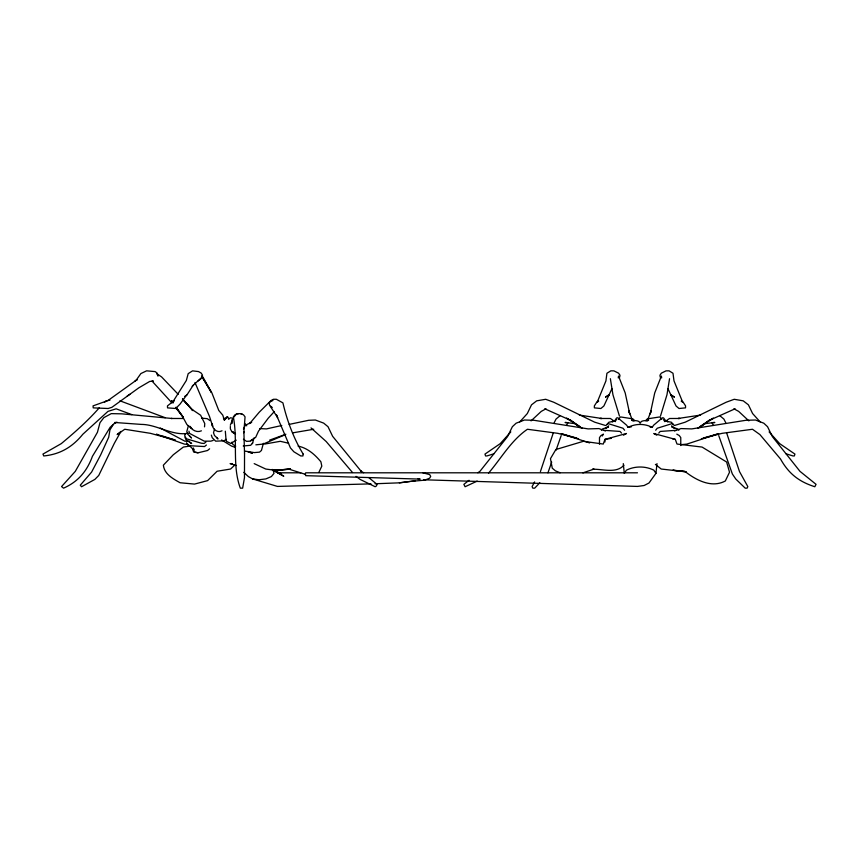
<?xml version="1.0" encoding="UTF-8"?>
<svg xmlns="http://www.w3.org/2000/svg" width="859" height="859" viewBox="0 0 859 859"><rect width="100%" height="100%" fill="white"/><g stroke="black" fill="none" stroke-linecap="round" stroke-linejoin="round"><path stroke-width="1.29" d="M232.134 423.347L232.306 419.02L233.852 417.066M204.517 426.859L204.764 423.573L200.63 415.23L192.008 409.442L192.899 410.548L182.452 399.156M618.255 377.885L618.534 376.07L625.202 392.95L629.733 413.931L628.616 410.548L632.149 419.525M619.661 377.219L619.973 375.233L618.587 373.182L613.917 370.863L610.846 370.83L606.926 373.257L605.917 380.913L597.177 402.302L598.626 401.11M669.558 378.701L666.971 394.753L660.507 415.992M230.309 425.226L232.982 418.494M656.985 463.592L655.954 473.363L648.974 483.016L644.11 485.507L637.464 486.419L423.605 479.773M647.772 419.525L651.294 410.548L650.188 413.931L654.719 392.95L661.387 376.07L661.666 377.885M243.247 445.982L250.699 445.295L252.675 442.772M185.34 433.57L184.685 435.953L186.5 438.809L201.339 443.212L204.066 443.469L205.881 442.127M188.422 425.613L186.8 431.572L187.713 434.149L191.514 438.015L189.646 435.942M214.492 429.167L213.515 432.743L214.46 435.416L217.993 438.981L216.586 437.381M252.439 443.652L253.974 438.004M263.402 443.308L261.447 450.46L259.482 452.156L254.307 452.596L244.622 451.061M540.418 471.58L553.336 432.764M547.945 472.837L551.693 462.078M556.031 450.266L561.185 435.61M611.919 388.719L603.877 405.996L600.892 408.508L594.385 407.864L594.364 405.877L596.865 402.012L598.519 401.013M243.462 429.017L245.223 425.334L251.698 422.188L249.615 423.594L259.193 412.266L269.254 402.248L272.937 400.444M318.818 472.45L321.814 466.126L320.89 461.777C314.909 454.594 307.554 448.011 298.105 446.111M554.173 422.714L556.052 419.042L560.143 415.659M566.725 425.001L567.928 422.714M534.631 481.91L532.097 486.581L532.795 488.159L534.685 488.17L539.839 482.737M113.334 424.346L109.963 429.876L108.696 437.252L100.664 454.894L91.591 472.096L80.284 485.195L81.551 486.742L94.877 479.397L98.753 475.446L114.301 443.373L120.947 431.433L117.157 434.579L124.759 429.264L150.465 433.333L175.257 440.087L162.727 436.082M193.211 385.229L186.822 395.108L184.706 396.386M602.234 436.028L603.458 434.139L600.967 435.556L599.485 437.596L599.485 444.21M650.059 427.041L652.196 427.374L653.613 425.216L662.439 417.785L663.588 417.925L664.834 419.654L664.834 421.64L663.588 419.718L668.066 421.726L666.777 421.361L671.341 422.22L672.973 424.035M618.448 419.278L620.456 416.926L631.633 418.666L633.351 419.192L634.511 420.824M192.201 386.249L202.069 377.101L202.488 375.115L201.189 373.096L198.536 371.571L192.534 370.863L188.196 373.644L186.339 380.473L172.53 402.388L174.27 400.541L167.451 405.899L167.548 407.885L175.708 408.487L180.046 404.117L186.972 394.571M171.886 402.828L152.022 381.074L153.385 381.095L149.734 381.428L138.707 387.903L111.906 407.306L108.18 408.508L93.212 407.864L93.062 405.877L107.998 400.519L136.012 380.408L140.897 373.558L146.61 370.83L155.168 371.603L157.229 373.182L158.056 376.07L156.821 373.697L161.578 376.908L178.221 394.335M645.753 420.824L646.913 419.192L648.631 418.666L659.809 416.926L661.817 419.278M243.43 439.25L246.49 441.343L249.765 441.193L255.671 437.36L258.505 431.154L268.266 418.161L274.375 411.536M235.323 464.558L230.588 469.035L217.091 471.247L207.588 480.632L194.531 484.089L180.079 482.747C173.024 478.753 164.337 474.211 163.36 465.181L173.282 454.776L183.354 447.067L189.85 446.057M488.513 473.159C501.194 458.384 511.116 440.42 527.426 429.264L557.845 433.333L578.558 438.734M655.675 430.209L657.242 428.244L672.2 423.573L674.465 425.527M99.247 407.842C87.747 420.974 74.679 432.464 61.279 443.631L42.95 454.089L43.766 455.957C60.119 454.314 72.339 447.142 82.84 434.246L107.955 411.386L116.137 408.82L131.781 414.607M605.799 425.527L608.054 423.573L623.011 428.244L624.59 430.209M234.539 416.261L236.59 413.845L238.512 413.716M658.746 433.097L660.217 431.433L676.398 430.295M519.749 421.93L527.319 413.544L531.506 404.847L536.682 400.842L545.69 399.285L553.765 402.248L594.718 422.188L604.951 425.334M607.281 424.035L608.913 422.22L613.487 421.361L612.199 421.726L616.676 419.718M510.815 431.905L500.249 443.631L484.981 454.089L485.571 455.946L486.903 455.957L493.893 453.788M601.386 430.198L602.621 428.899L608.408 427.009L605.584 428.212L608.709 425.828M531.055 420.878L541.267 411.386L545.959 408.82L544.831 408.809L570.806 420.405L580.308 426.859M104.401 402.442L106.194 400.842L109.963 400.165M225.326 431.197L225.992 439.293L224.253 440.807L215.63 441.161L212.227 437.714L211.346 435.105M623.945 465.202C616.139 473.943 602.406 468.799 592.495 469.272L594.052 469.089L582.842 472.869M206.418 445.016L204.56 446.551L191.621 445.821L187.756 445.123L186.575 442.772M209.607 448.795L207.534 450.513L198.032 452.8L193.565 451.78L192.781 449.515M665.661 421.2L669.505 418.494L679.694 418.473L678.095 418.483L700.568 415.08M197.967 381.074L200.963 378.701M469.035 480.299L463.871 484.347L465.095 486.742L477.217 481.083M699.741 427.599L709.115 420.405L713.41 418.161L697.744 428.265M699.602 426.859L709.115 420.405L735.079 408.809L733.962 408.82L738.654 411.386L748.865 420.878M477.84 472.751L479.934 471.344L507.529 436.63L512.361 426.719L516.13 423.197L524.452 420.019L534.105 420.298L588.179 428.909L598.927 428.577L605.445 430.993M136.012 380.408L137.3 379.549L134.67 381.289M127.218 396.031L129.849 394.292M250.678 440.914L253.308 439.271M236.236 440.141L230.878 443.469L226.593 441.44L225.992 439.293M646.913 421.157L648.631 420.158L643.015 420.867L641.286 421.49L640.127 423.186L638.967 421.49L637.249 420.867L631.633 420.158L633.351 421.157M623.462 435.191L626.458 433.494L604.961 439.357L603.254 444.049L583.39 441.301L555.859 449.525L550.458 458.663L552.283 468.187L555.429 470.85L560.122 472.772M285.081 434.783L263.079 444.092L255.853 444.822M114.73 423.197L116.953 422.134M615.431 421.64L615.431 419.654L616.676 417.925L617.825 417.785L626.651 425.216L628.069 427.374C635.649 423.466 644.604 423.466 652.196 427.374M674.465 430.993L680.983 428.577L691.742 428.909L745.816 420.298L755.469 420.019L763.791 423.197L767.559 426.719L772.391 436.63L799.976 471.344L816.05 484.347L814.826 486.742C799.074 481.695 788.809 473.857 780.498 458.964L759.914 434.579L752.495 429.264L722.075 433.333L701.363 438.734M222.019 430.799C217.102 433.527 212.302 428.662 211.883 423.831M269.683 440.087L285.864 434.235M213.182 440.409L210.799 441.161L204.238 441.15L189.614 433.43L188.916 431.197M674.97 425.334L685.203 422.188L726.145 402.248L734.23 399.285L743.239 400.842L748.414 404.847L752.602 413.544L760.161 421.93M703.682 437.95L718.682 433.666L686.846 444.092L681.208 444.661M188.325 433.247C172.401 436.222 156.918 424.325 141.198 424.4L114.773 422.488L115.503 422.499L110.135 427.299L92.439 456.29C86.899 471.419 78.072 481.695 63.555 488.17L61.558 486.581L75.291 471.376L97.443 432.26L99.966 422.714L103.853 417.635L111.262 413.63L121.838 413.845L172.079 418.483L171.349 418.473L183.354 418.494M223.48 418.666L226.003 418.15L227.27 416.926L228.075 417.206L228.591 419.278L230.416 417.785L231.533 417.925M313.728 429.264L293.08 432.786M201.414 430.831C196.947 432.872 192.148 430.305 189.914 426.3L191.793 428.652L186.908 424.539L182.516 416.39L176.696 407.982M281.784 425.495L266.451 428.909L259.547 428.577M264.765 444.049L280.292 441.301L288.581 443.223M611.458 438.315L604.961 439.357L604.961 442.009M628.069 427.374L631.268 426.869M375.039 483.767L399.392 482.833L409.786 481.491M399.392 482.833L415.198 480.825M704.563 423.659L714.838 422.488L713.238 422.499M410.538 481.405L424.765 480.16L429.661 478.173L430.724 476.38L429.661 474.587L422.821 472.804M289.172 424.4L308.617 420.298L315.36 420.019L323.65 423.111L328.02 426.719L332.637 436.318L361.209 471.344L360.426 470.743L363.572 472.697M371.013 483.875L277.425 486.419L252.578 478.914L248.348 476.573L243.773 472.332M232.467 463.613L230.094 463.624L236.45 465.546M277.425 472.804L300.736 472.804M637.464 472.804L305.75 472.804L305.203 474.232L305.75 475.671L420.18 479.107L418.022 478.828M566.672 422.499L565.082 422.488L575.347 423.659M189.538 441.343L184.878 441.193L160.268 428.029M603.866 430.295L620.048 431.433L621.519 433.097M240.466 413.705L241.916 413.813M188.261 444.436L184.352 444.092L156.435 434.106M252.578 478.914L258.988 479.773L265.861 478.914L271.369 476.573L274.021 473.363L273.119 470.163L283.781 476.208L272.324 469.755M305.621 474.415L289.343 469.272L274.708 470.249L265.764 469.046L254.189 463.624M201.661 418.15L207.255 418.666L210.025 420.588M579.353 415.08L601.815 418.483L600.226 418.473L610.405 418.494L614.26 421.2M672.694 438.938L675.292 439.357L676.999 444.049L702.071 447.067L726.617 462.013L729.527 472.225L725.329 480.976C711.456 488.481 695.79 479.988 684.709 471.247L672.822 470.249L686.169 471.827L661.215 469.035L655.396 464.408M194.209 452.156L198.032 452.8M244.869 423.573L246.748 425.828M278.649 473.105L281.097 473.717L272.217 469.422M675.292 439.357L653.796 433.494L656.802 435.191M576.228 437.95L561.228 433.666L589.639 442.922M786.028 453.788L793.007 455.957L794.339 455.946L794.929 454.089L779.671 443.631L769.106 431.905M119.927 400.809L165.196 417.71M235.323 447.432L231.554 446.079L221.601 439.948M247.725 451.662L252.439 453.391L250.216 452.339M235.506 434.01L232.145 432.141L230.384 428.995L230.341 426.483M676.806 434.139L679.286 435.556L680.768 437.596L680.768 445.542M681.391 401.013L683.045 402.012L685.557 405.877L685.525 407.864L679.029 408.508L676.044 405.996L667.991 388.719M235.677 446.154L232.918 444.468L231.984 442.127M582.177 428.265L566.51 418.161L570.806 420.405L580.169 427.599M190.311 446.519L194.123 450.363L193.404 447.958M189.549 442.052L191.664 443.502L186.092 439.937L185.05 437.446M356.045 476.369L360.071 479.397L375.19 486.742L376.5 485.883L377.015 484.347L368.769 477.583M671.545 425.828L674.68 428.212L671.856 427.009L677.644 428.899L678.878 430.198M270.564 406.189L272.282 407.51M681.294 401.11L682.733 402.302L674.004 380.913L672.994 373.257L669.064 370.83L666.004 370.863L661.323 373.182L659.948 375.233L660.249 377.219M719.778 415.659L723.869 419.042L725.737 422.714M311.012 427.911L326.216 441.558L352.501 472.493M182.795 399.199L192.899 410.548L182.537 399.102M175.977 408.046L183.407 417.495L175.998 407.22M655.954 473.363L653.839 470.163C645.377 465.954 634.887 465.954 626.426 470.163L624.3 473.363L623.28 463.592M202.842 376.854L211.303 392.338L201.521 375.995L211.862 392.821L218.787 410.473L222.782 415.155L224.102 419.428M711.982 422.714L713.195 425.001M194.972 382.502L209.499 416.465L212.699 426.397L212.334 424.024M726.585 432.764L739.502 471.58L747.824 486.581L747.126 488.159L745.225 488.17L735.798 479.054L732.383 474.028L718.736 435.61M619.414 415.992L612.95 394.753L610.362 378.701M244.536 453.831L244.471 477.701L242.646 488.159L240.327 488.17C231.962 465.557 237.954 440.377 233.326 416.916L234.904 414.854L237.664 413.651L240.799 413.63L243.494 414.811L245.051 416.851L243.827 432.807L243.892 431.787L244.536 453.831M303.184 454.089L302.926 455.946L300.779 455.957L293.864 451.77L290.439 447.915L276.405 414.876L277.661 417.614L269.501 405.115L269.221 402.871L270.649 400.734L273.398 399.285L276.319 399.263L282.912 402.86C287.046 420.62 293.628 438.38 303.184 454.089M227.27 416.926L224.317 420.094L227.27 416.926M609.31 394.668L605.649 397.041L609.31 394.668M290.492 469.089L274.708 470.249L290.492 469.089M235.441 433.698L232.263 431.54L235.441 433.698M674.272 397.041L670.611 394.668L674.272 397.041M173.046 402.731L171.596 400.638L173.056 402.828"/></g></svg>
